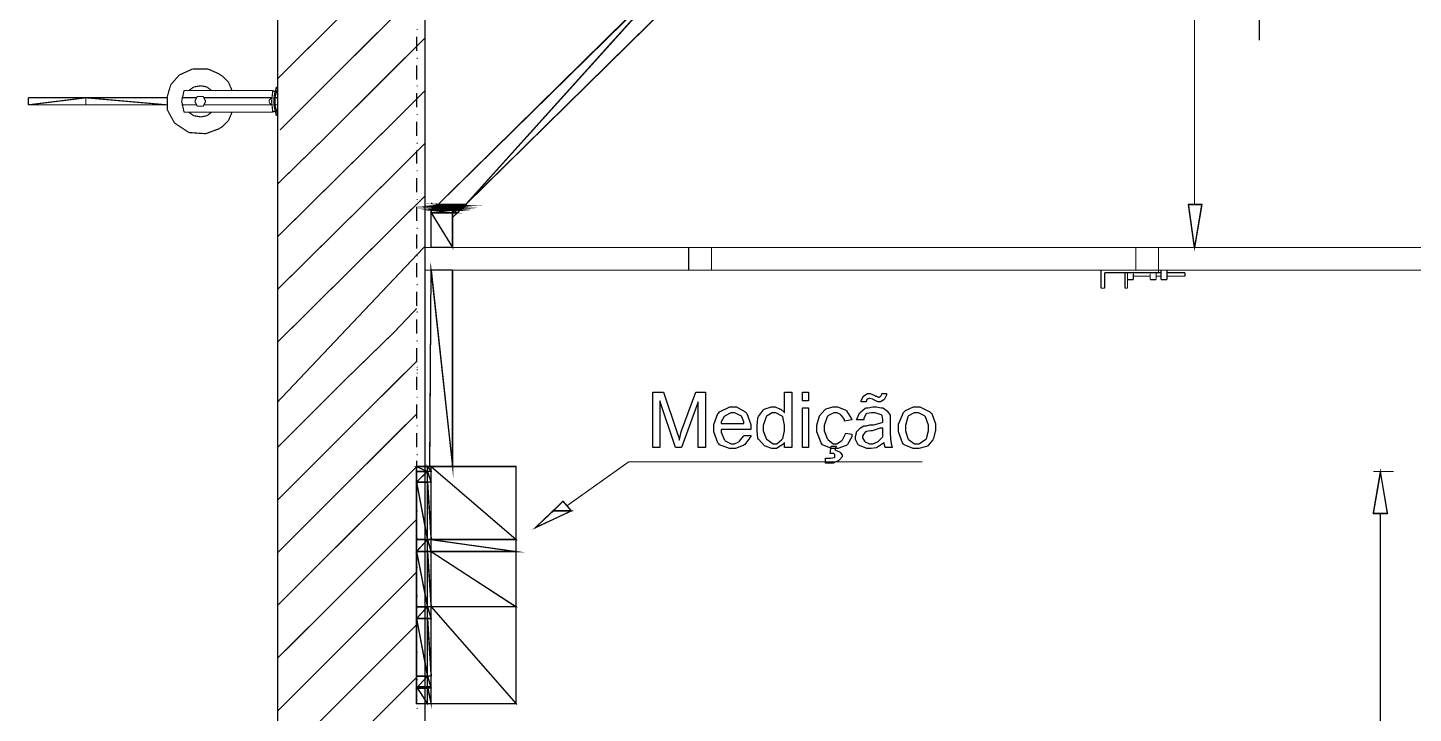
# Model space of a CAD drawing. Extents: x 0 to 210, y 0 to 297.
# Drawn here: x 44.05 to 93.07, y 175.19 to 199.45 of the extents above; entities that cross this region are included whole.
import ezdxf

# ---------------------------------------------------------------- set-up
doc = ezdxf.new("R2010")
doc.units = 0
doc.header["$MEASUREMENT"] = 0
for name, color, linetype in [('C00-00-00-BLACK', 7, 'Continuous'), ('C00-00-FF', 5, 'Continuous'), ('C00-7E-FF', 150, 'Continuous'), ('C93-95-97', 253, 'Continuous'), ('CC6-C8-CA', 254, 'Continuous'), ('CDB-DB-DB', 254, 'Continuous'), ('CFF-7E-00', 30, 'Continuous')]:
    doc.layers.add(name, color=color, linetype=linetype)

msp = doc.modelspace()

# ---------------------------------------------------------------- linework, layer by layer
at = {"layer": 'C00-00-00-BLACK', "const_width": 0.0423}
for points in [[(58.1021, 158.866), (58.1021, 207.486)], [(52.8877, 153.694), (52.8877, 207.275)], [(52.8877, 197.652), (57.8058, 202.525)], [(67.7732, 202.271), (58.528, 193.16)], [(68.1122, 201.636), (59.0793, 192.735)], [(52.9717, 195.829), (57.8058, 200.66)], [(57.8058, 199.39), (57.8485, 199.39)], [(57.8058, 198.625), (57.8058, 199.136)], [(57.8058, 198.797), (58.1021, 199.093)], [(54.8375, 195.829), (57.8058, 198.797)], [(57.8058, 198.372), (57.8485, 198.372)], [(57.8058, 197.609), (57.8058, 198.118)], [(49.4083, 197.779), (49.112, 197.44)], [(49.8768, 197.991), (49.4083, 197.779)], [(50.4264, 197.991), (49.8768, 197.991)], [(50.8081, 197.822), (50.4264, 197.991)], [(50.9351, 197.736), (50.8081, 197.822)], [(51.1485, 197.525), (50.9351, 197.736)], [(49.0693, 197.313), (48.985, 197.017)], [(49.112, 197.44), (49.0693, 197.313)], [(49.5776, 197.229), (49.4937, 196.847)], [(52.7184, 197.229), (49.5776, 197.229)], [(49.9195, 197.356), (49.7498, 197.229)], [(50.1731, 197.397), (49.9195, 197.356)], [(50.3851, 197.356), (50.1731, 197.397)], [(50.5534, 197.229), (50.3851, 197.356)], [(51.277, 197.229), (51.1485, 197.525)], [(52.7184, 197.229), (52.6754, 196.847)], [(52.7184, 197.229), (52.8024, 197.186)], [(52.8451, 197.356), (52.7611, 197.017)], [(52.8877, 197.313), (52.8024, 197.017)], [(52.8451, 197.356), (52.8877, 197.313)], [(57.8058, 197.397), (57.8485, 197.397)], [(57.8058, 196.933), (58.1021, 197.229)], [(57.8058, 196.635), (57.8058, 197.144)], [(46.101, 196.974), (44.0669, 196.721)], [(46.101, 196.974), (44.0669, 196.721)], [(44.0669, 196.721), (44.0669, 196.974)], [(44.0669, 196.974), (46.101, 196.974)], [(44.0669, 196.721), (46.101, 196.721)], [(48.985, 196.721), (46.101, 196.974)], [(46.101, 196.974), (48.985, 196.974)], [(48.985, 196.721), (46.101, 196.974)], [(46.101, 196.974), (46.101, 196.721)], [(46.101, 196.721), (46.101, 196.974)], [(46.101, 196.721), (48.985, 196.721)], [(48.985, 197.017), (48.985, 196.678)], [(48.985, 196.974), (48.985, 196.721)], [(48.985, 196.678), (48.985, 196.548)], [(50.0034, 196.974), (49.4937, 196.974)], [(49.4937, 196.847), (49.5776, 196.464)], [(50.0034, 196.721), (49.4937, 196.721)], [(50.0034, 196.933), (49.9607, 196.847)], [(49.9607, 196.847), (50.0034, 196.763)], [(50.0461, 197.017), (50.0034, 196.933)], [(50.0034, 196.763), (50.0461, 196.678)], [(50.1731, 197.017), (50.0461, 197.017)], [(50.0461, 196.678), (50.1731, 196.678)], [(50.2571, 197.017), (50.1731, 197.017)], [(50.1731, 196.678), (50.2571, 196.678)], [(50.2998, 196.933), (50.2571, 197.017)], [(50.2571, 196.678), (50.2998, 196.763)], [(52.6754, 196.974), (50.2998, 196.974)], [(50.3424, 196.847), (50.2998, 196.933)], [(50.2998, 196.763), (50.3424, 196.847)], [(52.6754, 196.721), (50.2998, 196.721)], [(52.6754, 196.974), (52.5914, 196.89)], [(52.5914, 196.89), (52.5914, 196.804)], [(52.5914, 196.804), (52.6754, 196.721)], [(52.6754, 196.974), (52.7184, 196.974)], [(52.6754, 196.847), (52.7184, 196.464)], [(52.7611, 197.017), (52.7611, 196.678)], [(52.7611, 196.678), (52.8451, 196.337)], [(52.8024, 197.017), (52.8024, 196.678)], [(52.8024, 196.974), (52.8451, 196.974)], [(52.8024, 196.721), (52.8451, 196.721)], [(52.8024, 196.678), (52.8877, 196.379)], [(52.8877, 196.974), (52.8451, 196.974)], [(52.8451, 196.721), (52.8877, 196.721)], [(52.8877, 196.933), (52.8877, 196.974)], [(52.8877, 196.933), (52.8877, 196.763)], [(52.8877, 196.721), (52.8877, 196.763)], [(56.7034, 195.829), (57.8058, 196.933)], [(48.985, 196.548), (49.2386, 196.082)], [(49.2386, 196.082), (49.7498, 195.743)], [(52.7184, 196.464), (49.5776, 196.464)], [(49.7498, 196.464), (49.9195, 196.337)], [(49.9195, 196.337), (50.1731, 196.295)], [(50.1731, 196.295), (50.3851, 196.337)], [(50.3851, 196.337), (50.5534, 196.464)], [(50.9351, 195.956), (51.1485, 196.168)], [(51.1485, 196.168), (51.277, 196.464)], [(52.7184, 196.464), (52.8024, 196.505)], [(52.8877, 196.379), (52.8451, 196.337)], [(57.8058, 196.379), (57.8485, 196.379)], [(57.8058, 195.617), (57.8058, 196.125)], [(49.7498, 195.743), (50.3424, 195.702)], [(50.3424, 195.702), (50.8081, 195.872)], [(50.8081, 195.872), (50.9351, 195.956)], [(52.8877, 193.922), (54.8375, 195.829)], [(52.8877, 192.056), (56.7034, 195.829)], [(57.8058, 195.067), (58.1021, 195.363)], [(57.8058, 195.363), (57.8485, 195.363)], [(57.8058, 194.644), (57.8058, 195.109)], [(57.0011, 194.259), (57.8058, 195.067)], [(52.8877, 190.19), (57.0011, 194.259)], [(57.8058, 194.386), (57.8485, 194.386)], [(57.8058, 193.625), (57.8058, 194.133)], [(52.8877, 188.325), (58.1021, 193.497)], [(57.8058, 193.371), (57.8485, 193.371)], [(58.3173, 193.244), (58.3586, 193.244)], [(59.1206, 192.905), (59.0984, 192.948), (58.7968, 193.201), (58.6976, 193.201), (58.637, 193.201), (58.4592, 193.117), (58.3269, 192.948), (58.3173, 192.905)], [(57.8058, 192.609), (57.8058, 193.117)], [(58.3173, 191.674), (58.3173, 192.905)], [(59.0793, 191.674), (59.0793, 192.905)], [(57.8058, 192.352), (57.8485, 192.352)], [(52.8877, 186.206), (58.1021, 191.717)], [(57.8058, 191.633), (57.8058, 192.14)], [(58.1021, 191.674), (93.3898, 191.674)], [(67.4342, 191.674), (67.4342, 190.871)], [(68.2392, 191.674), (68.2392, 190.871)], [(83.2541, 191.674), (83.2541, 190.871)], [(84.0574, 191.674), (84.0574, 190.871)], [(57.8058, 191.378), (57.8485, 191.378)], [(57.8058, 190.616), (57.8058, 191.124)], [(58.1021, 190.871), (93.3898, 190.871)], [(58.2718, 183.917), (58.3173, 190.871)], [(59.0793, 183.917), (59.0793, 190.871)], [(82.0237, 190.233), (82.0237, 190.871)], [(82.1503, 190.233), (82.1503, 190.785)], [(82.1503, 190.785), (84.1431, 190.785)], [(82.8724, 190.785), (82.8724, 190.233)], [(82.9578, 190.233), (82.9578, 190.785)], [(83.1688, 190.532), (83.1688, 190.744)], [(83.7614, 190.532), (83.7614, 190.744)], [(83.9735, 190.532), (83.9735, 190.785)], [(84.0574, 190.871), (84.0574, 190.785)], [(84.1431, 190.532), (84.1431, 190.871)], [(84.3566, 190.532), (84.3566, 190.871)], [(84.9919, 190.785), (84.3566, 190.785)], [(84.9919, 190.658), (84.9919, 190.785)], [(57.8058, 190.36), (57.8485, 190.36)], [(82.0237, 190.233), (82.1503, 190.233)], [(82.8724, 190.233), (82.9578, 190.233)], [(82.9578, 190.532), (83.1688, 190.532)], [(83.1688, 190.658), (83.7614, 190.658)], [(83.7614, 190.532), (83.9735, 190.532)], [(83.9735, 190.658), (84.1431, 190.658)], [(84.1431, 190.532), (84.3566, 190.532)], [(84.3566, 190.658), (84.9919, 190.658)], [(57.8058, 189.597), (57.8058, 190.106)], [(57.0011, 188.666), (57.8058, 189.513)], [(57.8058, 189.387), (57.8485, 189.387)], [(57.8058, 188.625), (57.8058, 189.132)], [(55.433, 187.14), (57.0011, 188.666)], [(57.8058, 188.367), (57.8485, 188.367)], [(57.8058, 187.606), (57.8058, 188.113)], [(52.8877, 182.732), (57.8058, 187.647)], [(57.8058, 187.351), (57.8485, 187.351)], [(52.8877, 184.597), (55.433, 187.14)], [(57.8058, 186.632), (57.8058, 187.097)], [(57.8058, 186.376), (57.8485, 186.376)], [(57.8058, 185.613), (57.8058, 186.121)], [(52.8877, 180.866), (57.8058, 185.783)], [(57.8058, 185.359), (57.8485, 185.359)], [(57.8058, 184.597), (57.8058, 185.105)], [(57.8058, 184.34), (57.8485, 184.34)], [(52.8877, 179.002), (57.8058, 183.917)], [(57.8058, 183.621), (57.8058, 184.129)], [(57.8058, 183.367), (57.8485, 183.367)], [(91.652, 183.747), (92.3713, 183.747)], [(57.8058, 182.605), (57.8058, 183.112)], [(52.8877, 177.136), (57.8058, 182.051)], [(57.8058, 182.348), (57.8485, 182.348)], [(57.8058, 181.628), (57.8058, 182.094)], [(91.9057, 182.263), (91.9057, 174.593)], [(57.8058, 181.375), (57.8485, 181.375)], [(57.8058, 180.613), (57.8058, 181.121)], [(52.8877, 175.27), (57.8058, 180.187)], [(57.8058, 180.356), (57.8485, 180.356)], [(57.8058, 179.594), (57.8058, 180.101)], [(57.8058, 179.339), (57.8485, 179.339)], [(57.8058, 178.62), (57.8058, 179.086)], [(52.8877, 173.405), (57.8058, 178.321)], [(57.8058, 178.366), (57.8485, 178.366)], [(57.8058, 177.602), (57.8058, 178.11)], [(57.8058, 177.348), (57.8485, 177.348)], [(57.8058, 176.586), (57.8058, 177.093)], [(52.8877, 171.54), (57.8058, 176.459)], [(57.8058, 176.374), (57.8485, 176.374)], [(57.8058, 175.609), (57.8058, 176.117)], [(57.8058, 175.355), (57.8485, 175.355)]]:
    msp.add_lwpolyline(points, dxfattribs=at)
for points in [[(61.3283, 183.917), (61.3283, 175.525), (57.8058, 175.525), (57.8058, 183.917), (61.3283, 183.917)], [(91.652, 182.263), (92.159, 182.263), (91.9057, 183.747), (91.652, 182.263)]]:
    msp.add_lwpolyline(points, close=True, dxfattribs=at)
at = {"layer": 'C00-00-00-BLACK'}
msp.add_lwpolyline([(91.652, 182.263), (92.159, 182.263), (91.9057, 183.747), (91.652, 182.263)], close=True, dxfattribs=at)
at = {"layer": 'C00-00-FF', "const_width": 0.0423}
for points in [[(57.8058, 188.029), (57.8058, 187.647)], [(57.8058, 187.436), (57.8485, 187.436)], [(57.8058, 187.224), (57.8485, 187.224)]]:
    msp.add_lwpolyline(points, dxfattribs=at)
at = {"layer": 'C00-7E-FF', "const_width": 0.0423}
for points in [[(85.3309, 193.201), (85.3309, 220.329)], [(87.6226, 200.533), (87.6226, 199.009)], [(84.569, 191.674), (85.8407, 191.674)], [(63.1088, 182.52), (65.3122, 184.087)], [(65.3122, 184.087), (75.7054, 184.087)], [(62.0049, 181.755), (62.9818, 182.689)], [(62.9818, 182.689), (63.2781, 182.348)], [(63.2781, 182.348), (62.0049, 181.755)]]:
    msp.add_lwpolyline(points, dxfattribs=at)
for points in [[(85.1186, 193.201), (85.5846, 193.201), (85.3309, 191.674), (85.1186, 193.201)], [(62.9818, 182.689), (63.2781, 182.348), (62.6428, 182.348), (62.9818, 182.689)], [(63.2781, 182.348), (62.6428, 182.348), (62.0049, 181.755), (63.2781, 182.348)]]:
    msp.add_lwpolyline(points, close=True, dxfattribs=at)
at = {"layer": 'C00-7E-FF'}
for points in [[(85.1186, 193.201), (85.5846, 193.201), (85.3309, 191.674), (85.1186, 193.201)], [(62.9818, 182.689), (63.2781, 182.348), (62.6428, 182.348), (62.9818, 182.689)], [(63.2781, 182.348), (62.6428, 182.348), (62.0049, 181.755), (63.2781, 182.348)]]:
    msp.add_lwpolyline(points, close=True, dxfattribs=at)
at = {"layer": 'C93-95-97', "const_width": 0.0423}
for points in [[(58.1875, 183.917), (57.8058, 183.917), (58.1875, 183.747), (58.1875, 183.917)], [(57.8058, 183.917), (58.1875, 183.747), (57.8058, 183.747), (57.8058, 183.917)], [(58.3173, 183.917), (58.1875, 183.917), (58.3173, 183.747), (58.3173, 183.917)], [(58.1875, 183.367), (58.3173, 181.332), (58.1875, 181.332), (58.1875, 183.367)], [(58.1875, 183.917), (58.3173, 183.747), (58.1875, 183.747), (58.1875, 183.917)], [(58.1875, 183.747), (58.3173, 183.367), (58.1875, 183.367), (58.1875, 183.747)], [(61.3283, 183.917), (58.3173, 183.917), (61.3283, 181.332), (61.3283, 183.917)], [(58.3173, 183.917), (61.3283, 181.332), (58.3173, 181.332), (58.3173, 183.917)], [(58.1875, 183.747), (57.8058, 183.367), (58.1875, 183.367), (58.1875, 183.747)], [(58.1875, 183.367), (57.8058, 183.367), (58.1875, 181.332), (58.1875, 183.367)], [(57.8058, 183.747), (58.1875, 183.747), (57.8058, 183.367), (57.8058, 183.747)], [(57.8058, 183.367), (58.1875, 181.332), (57.8058, 181.332), (57.8058, 183.367)], [(58.3173, 183.747), (58.1875, 183.747), (58.3173, 183.367), (58.3173, 183.747)], [(58.3173, 183.367), (58.1875, 183.367), (58.3173, 181.332), (58.3173, 183.367)], [(58.1875, 180.909), (58.3173, 178.959), (58.1875, 178.959), (58.1875, 180.909)], [(58.1875, 181.332), (58.3173, 180.909), (58.1875, 180.909), (58.1875, 181.332)], [(58.1875, 181.332), (57.8058, 180.909), (58.1875, 180.909), (58.1875, 181.332)], [(58.1875, 180.909), (57.8058, 180.909), (58.1875, 178.959), (58.1875, 180.909)], [(57.8058, 181.332), (58.1875, 181.332), (57.8058, 180.909), (57.8058, 181.332)], [(57.8058, 180.909), (58.1875, 178.959), (57.8058, 178.959), (57.8058, 180.909)], [(61.3283, 181.332), (58.3173, 181.332), (61.3283, 180.909), (61.3283, 181.332)], [(58.3173, 181.332), (58.1875, 181.332), (58.3173, 180.909), (58.3173, 181.332)], [(58.3173, 180.909), (58.1875, 180.909), (58.3173, 178.959), (58.3173, 180.909)], [(61.3283, 180.909), (58.3173, 180.909), (61.3283, 178.959), (61.3283, 180.909)], [(58.3173, 181.332), (61.3283, 180.909), (58.3173, 180.909), (58.3173, 181.332)], [(58.3173, 180.909), (61.3283, 178.959), (58.3173, 178.959), (58.3173, 180.909)], [(58.1875, 178.959), (57.8058, 178.536), (58.1875, 178.536), (58.1875, 178.959)], [(57.8058, 178.959), (58.1875, 178.959), (57.8058, 178.536), (57.8058, 178.959)], [(58.3173, 178.959), (58.1875, 178.959), (58.3173, 178.536), (58.3173, 178.959)], [(58.1875, 178.536), (58.3173, 176.5), (58.1875, 176.5), (58.1875, 178.536)], [(58.1875, 178.959), (58.3173, 178.536), (58.1875, 178.536), (58.1875, 178.959)], [(61.3283, 178.959), (58.3173, 178.959), (61.3283, 175.525), (61.3283, 178.959)], [(58.3173, 178.959), (61.3283, 175.525), (58.3173, 175.525), (58.3173, 178.959)], [(58.1875, 178.536), (57.8058, 178.536), (58.1875, 176.5), (58.1875, 178.536)], [(57.8058, 178.536), (58.1875, 176.5), (57.8058, 176.5), (57.8058, 178.536)], [(58.3173, 178.536), (58.1875, 178.536), (58.3173, 176.5), (58.3173, 178.536)], [(58.1875, 176.5), (57.8058, 176.077), (58.1875, 176.077), (58.1875, 176.5)], [(57.8058, 176.5), (58.1875, 176.5), (57.8058, 176.077), (57.8058, 176.5)], [(58.3173, 176.5), (58.1875, 176.5), (58.3173, 176.077), (58.3173, 176.5)], [(58.1875, 176.5), (58.3173, 176.077), (58.1875, 176.077), (58.1875, 176.5)], [(58.1875, 176.117), (57.8058, 176.117), (58.1875, 175.525), (58.1875, 176.117)], [(57.8058, 176.117), (58.1875, 175.525), (57.8058, 175.525), (57.8058, 176.117)], [(58.3173, 176.117), (58.1875, 176.117), (58.3173, 175.525), (58.3173, 176.117)], [(58.1875, 176.117), (58.3173, 175.525), (58.1875, 175.525), (58.1875, 176.117)]]:
    msp.add_lwpolyline(points, close=True, dxfattribs=at)
at = {"layer": 'C93-95-97'}
for points in [[(58.1875, 183.917), (57.8058, 183.917), (58.1875, 183.747), (58.1875, 183.917)], [(57.8058, 183.917), (58.1875, 183.747), (57.8058, 183.747), (57.8058, 183.917)], [(58.3173, 183.917), (58.1875, 183.917), (58.3173, 183.747), (58.3173, 183.917)], [(58.1875, 183.917), (58.3173, 183.747), (58.1875, 183.747), (58.1875, 183.917)], [(61.3283, 183.917), (58.3173, 183.917), (61.3283, 181.332), (61.3283, 183.917)], [(58.3173, 183.917), (61.3283, 181.332), (58.3173, 181.332), (58.3173, 183.917)], [(57.8058, 183.747), (58.1875, 183.747), (57.8058, 183.367), (57.8058, 183.747)], [(58.1875, 183.747), (57.8058, 183.367), (58.1875, 183.367), (58.1875, 183.747)], [(58.1875, 183.367), (57.8058, 183.367), (58.1875, 181.332), (58.1875, 183.367)], [(57.8058, 183.367), (58.1875, 181.332), (57.8058, 181.332), (57.8058, 183.367)], [(58.3173, 183.747), (58.1875, 183.747), (58.3173, 183.367), (58.3173, 183.747)], [(58.1875, 183.747), (58.3173, 183.367), (58.1875, 183.367), (58.1875, 183.747)], [(58.3173, 183.367), (58.1875, 183.367), (58.3173, 181.332), (58.3173, 183.367)], [(58.1875, 183.367), (58.3173, 181.332), (58.1875, 181.332), (58.1875, 183.367)], [(57.8058, 181.332), (58.1875, 181.332), (57.8058, 180.909), (57.8058, 181.332)], [(58.1875, 181.332), (57.8058, 180.909), (58.1875, 180.909), (58.1875, 181.332)], [(58.1875, 180.909), (57.8058, 180.909), (58.1875, 178.959), (58.1875, 180.909)], [(57.8058, 180.909), (58.1875, 178.959), (57.8058, 178.959), (57.8058, 180.909)], [(58.3173, 181.332), (58.1875, 181.332), (58.3173, 180.909), (58.3173, 181.332)], [(58.1875, 181.332), (58.3173, 180.909), (58.1875, 180.909), (58.1875, 181.332)], [(58.3173, 180.909), (58.1875, 180.909), (58.3173, 178.959), (58.3173, 180.909)], [(58.1875, 180.909), (58.3173, 178.959), (58.1875, 178.959), (58.1875, 180.909)], [(61.3283, 181.332), (58.3173, 181.332), (61.3283, 180.909), (61.3283, 181.332)], [(58.3173, 181.332), (61.3283, 180.909), (58.3173, 180.909), (58.3173, 181.332)], [(61.3283, 180.909), (58.3173, 180.909), (61.3283, 178.959), (61.3283, 180.909)], [(58.3173, 180.909), (61.3283, 178.959), (58.3173, 178.959), (58.3173, 180.909)], [(57.8058, 178.959), (58.1875, 178.959), (57.8058, 178.536), (57.8058, 178.959)], [(58.1875, 178.959), (57.8058, 178.536), (58.1875, 178.536), (58.1875, 178.959)], [(58.3173, 178.959), (58.1875, 178.959), (58.3173, 178.536), (58.3173, 178.959)], [(58.1875, 178.959), (58.3173, 178.536), (58.1875, 178.536), (58.1875, 178.959)], [(61.3283, 178.959), (58.3173, 178.959), (61.3283, 175.525), (61.3283, 178.959)], [(58.3173, 178.959), (61.3283, 175.525), (58.3173, 175.525), (58.3173, 178.959)], [(58.1875, 178.536), (57.8058, 178.536), (58.1875, 176.5), (58.1875, 178.536)], [(57.8058, 178.536), (58.1875, 176.5), (57.8058, 176.5), (57.8058, 178.536)], [(58.3173, 178.536), (58.1875, 178.536), (58.3173, 176.5), (58.3173, 178.536)], [(58.1875, 178.536), (58.3173, 176.5), (58.1875, 176.5), (58.1875, 178.536)], [(57.8058, 176.5), (58.1875, 176.5), (57.8058, 176.077), (57.8058, 176.5)], [(58.1875, 176.5), (57.8058, 176.077), (58.1875, 176.077), (58.1875, 176.5)], [(58.3173, 176.5), (58.1875, 176.5), (58.3173, 176.077), (58.3173, 176.5)], [(58.1875, 176.5), (58.3173, 176.077), (58.1875, 176.077), (58.1875, 176.5)], [(58.1875, 176.117), (57.8058, 176.117), (58.1875, 175.525), (58.1875, 176.117)], [(57.8058, 176.117), (58.1875, 175.525), (57.8058, 175.525), (57.8058, 176.117)], [(58.3173, 176.117), (58.1875, 176.117), (58.3173, 175.525), (58.3173, 176.117)], [(58.1875, 176.117), (58.3173, 175.525), (58.1875, 175.525), (58.1875, 176.117)]]:
    msp.add_lwpolyline(points, close=True, dxfattribs=at)
at = {"layer": 'CC6-C8-CA', "const_width": 0.0423}
for points in [[(67.1382, 201.636), (59.545, 193.201), (58.5706, 193.201), (67.1382, 201.636)], [(68.1122, 201.636), (67.1382, 201.636), (59.545, 193.201), (68.1122, 201.636)], [(58.9097, 193.16), (58.4867, 193.16), (58.9523, 193.117), (58.9097, 193.16)], [(59.545, 193.201), (58.8243, 193.201), (59.545, 193.16), (59.545, 193.201)], [(58.8243, 193.201), (58.5706, 193.201), (58.8243, 193.16), (58.8243, 193.201)], [(59.5023, 193.16), (58.9097, 193.16), (59.4596, 193.117), (59.5023, 193.16)], [(58.4867, 193.16), (58.9523, 193.117), (58.444, 193.117), (58.4867, 193.16)], [(58.528, 193.16), (58.9097, 193.16), (58.4867, 193.16), (58.528, 193.16)], [(58.4867, 193.16), (58.9097, 193.16), (58.9523, 193.16), (58.4867, 193.16)], [(58.9097, 193.16), (58.9523, 193.16), (58.4867, 193.16), (58.9097, 193.16)], [(58.9097, 193.16), (58.4867, 193.16), (58.9097, 193.16)], [(58.4867, 193.16), (58.9097, 193.16), (58.9523, 193.16), (58.4867, 193.16)], [(58.5706, 193.201), (58.8243, 193.16), (58.528, 193.16), (58.5706, 193.201)], [(58.528, 193.16), (58.5706, 193.16), (58.528, 193.201), (58.528, 193.16)], [(58.5706, 193.201), (58.528, 193.201), (58.5706, 193.201), (58.5706, 193.201)], [(58.528, 193.201), (58.5706, 193.201), (58.6133, 193.201), (58.528, 193.201)], [(58.5706, 193.201), (58.6133, 193.201), (58.528, 193.201), (58.5706, 193.201)], [(58.528, 193.16), (58.528, 193.201), (58.5706, 193.201), (58.528, 193.16)], [(58.528, 193.16), (58.5706, 193.16), (58.5706, 193.16), (58.528, 193.16)], [(58.528, 193.16), (58.5706, 193.16), (58.5706, 193.16), (58.528, 193.16)], [(58.528, 193.16), (58.5706, 193.16), (58.5706, 193.16), (58.528, 193.16)], [(58.867, 193.16), (58.9097, 193.16), (58.528, 193.16), (58.867, 193.16)], [(58.867, 193.16), (58.528, 193.16), (58.8243, 193.16), (58.867, 193.16)], [(58.528, 193.16), (58.5706, 193.16), (58.5706, 193.16), (58.528, 193.16)], [(58.528, 193.16), (58.5706, 193.16), (58.5706, 193.16), (58.528, 193.16)], [(58.528, 193.16), (58.867, 193.16), (58.9097, 193.16), (58.528, 193.16)], [(58.867, 193.16), (58.9097, 193.16), (58.528, 193.16), (58.867, 193.16)], [(58.867, 193.16), (58.528, 193.16), (58.9097, 193.16), (58.867, 193.16)], [(58.6976, 193.201), (58.7403, 193.201), (58.5706, 193.201), (58.6976, 193.201)], [(58.6976, 193.201), (58.5706, 193.201), (58.6976, 193.201)], [(58.5706, 193.201), (58.655, 193.201), (58.6976, 193.201), (58.5706, 193.201)], [(58.655, 193.201), (58.6976, 193.201), (58.5706, 193.201), (58.655, 193.201)], [(58.5706, 193.201), (58.655, 193.201), (58.6976, 193.201), (58.5706, 193.201)], [(58.655, 193.201), (58.6976, 193.201), (58.5706, 193.201), (58.655, 193.201)], [(58.6133, 193.201), (58.655, 193.201), (58.5706, 193.201), (58.6133, 193.201)], [(58.6133, 193.201), (58.5706, 193.201), (58.655, 193.201), (58.6133, 193.201)], [(58.5706, 193.201), (58.6133, 193.201), (58.655, 193.201), (58.5706, 193.201)], [(58.6133, 193.201), (58.655, 193.201), (58.5706, 193.201), (58.6133, 193.201)], [(58.5706, 193.201), (58.6133, 193.201), (58.655, 193.201), (58.5706, 193.201)], [(58.6133, 193.201), (58.655, 193.201), (58.5706, 193.201), (58.6133, 193.201)], [(58.6133, 193.201), (58.5706, 193.201), (58.6133, 193.201)], [(58.5706, 193.201), (58.6133, 193.201), (58.655, 193.201), (58.5706, 193.201)], [(58.6133, 193.201), (58.783, 193.201), (58.5706, 193.201), (58.6133, 193.201)], [(58.8243, 193.201), (58.867, 193.201), (58.5706, 193.201), (58.8243, 193.201)], [(58.8243, 193.201), (58.5706, 193.201), (58.783, 193.201), (58.8243, 193.201)], [(58.5706, 193.201), (58.6133, 193.201), (58.655, 193.201), (58.5706, 193.201)], [(58.5706, 193.201), (58.8243, 193.201), (58.867, 193.201), (58.5706, 193.201)], [(58.8243, 193.201), (58.867, 193.201), (58.5706, 193.201), (58.8243, 193.201)], [(58.5706, 193.201), (58.8243, 193.201), (58.867, 193.201), (58.5706, 193.201)], [(58.8243, 193.201), (58.867, 193.201), (58.5706, 193.201), (58.8243, 193.201)], [(58.655, 193.201), (58.783, 193.201), (58.6133, 193.201), (58.655, 193.201)], [(58.6133, 193.201), (58.783, 193.201), (58.8243, 193.201), (58.6133, 193.201)], [(58.783, 193.201), (58.8243, 193.201), (58.6133, 193.201), (58.783, 193.201)], [(58.6133, 193.201), (58.783, 193.201), (58.8243, 193.201), (58.6133, 193.201)], [(58.783, 193.201), (58.8243, 193.201), (58.6133, 193.201), (58.783, 193.201)], [(58.783, 193.201), (58.6133, 193.201), (58.783, 193.201)], [(58.7403, 193.201), (58.655, 193.201), (58.6976, 193.201), (58.7403, 193.201)], [(58.655, 193.201), (58.6976, 193.201), (58.7403, 193.201), (58.655, 193.201)], [(58.655, 193.201), (58.7403, 193.201), (58.783, 193.201), (58.655, 193.201)], [(58.7403, 193.201), (58.783, 193.201), (58.655, 193.201), (58.7403, 193.201)], [(58.655, 193.201), (58.7403, 193.201), (58.783, 193.201), (58.655, 193.201)], [(58.7403, 193.201), (58.783, 193.201), (58.655, 193.201), (58.7403, 193.201)], [(58.7403, 193.201), (58.655, 193.201), (58.783, 193.201), (58.7403, 193.201)], [(59.545, 193.201), (58.6976, 193.201), (59.545, 193.201)], [(58.6976, 193.201), (59.545, 193.201), (59.5863, 193.201), (58.6976, 193.201)], [(59.545, 193.201), (59.5863, 193.201), (58.6976, 193.201), (59.545, 193.201)], [(59.545, 193.201), (58.6976, 193.201), (58.7403, 193.201), (59.545, 193.201)], [(58.7403, 193.201), (59.545, 193.201), (59.5863, 193.201), (58.7403, 193.201)], [(59.545, 193.201), (59.5863, 193.201), (58.7403, 193.201), (59.545, 193.201)], [(59.545, 193.201), (58.7403, 193.201), (59.545, 193.201)], [(58.7403, 193.201), (59.545, 193.201), (58.783, 193.201), (58.7403, 193.201)], [(58.783, 193.201), (59.545, 193.201), (59.5863, 193.201), (58.783, 193.201)], [(59.545, 193.201), (59.5863, 193.201), (58.783, 193.201), (59.545, 193.201)], [(58.783, 193.201), (59.545, 193.201), (59.5863, 193.201), (58.783, 193.201)], [(59.545, 193.201), (59.5863, 193.201), (58.783, 193.201), (59.545, 193.201)], [(59.545, 193.201), (58.783, 193.201), (59.545, 193.201)], [(58.783, 193.201), (59.545, 193.201), (58.8243, 193.201), (58.783, 193.201)], [(58.8243, 193.201), (59.545, 193.16), (58.8243, 193.16), (58.8243, 193.201)], [(58.8243, 193.201), (59.545, 193.201), (59.5863, 193.201), (58.8243, 193.201)], [(59.545, 193.201), (59.5863, 193.201), (58.8243, 193.201), (59.545, 193.201)], [(58.8243, 193.201), (59.545, 193.201), (59.5863, 193.201), (58.8243, 193.201)], [(59.545, 193.201), (59.5863, 193.201), (58.8243, 193.201), (59.545, 193.201)], [(59.545, 193.16), (58.8243, 193.16), (59.5023, 193.16), (59.545, 193.16)], [(58.8243, 193.16), (59.5023, 193.16), (58.867, 193.16), (58.8243, 193.16)], [(59.5023, 193.16), (58.867, 193.16), (59.5023, 193.16)], [(58.867, 193.16), (59.5023, 193.16), (58.9097, 193.16), (58.867, 193.16)], [(58.9097, 193.16), (59.4596, 193.117), (58.9523, 193.117), (58.9097, 193.16)], [(58.9097, 193.16), (59.5023, 193.16), (59.545, 193.16), (58.9097, 193.16)], [(59.5023, 193.16), (59.545, 193.16), (58.9097, 193.16), (59.5023, 193.16)], [(58.9097, 193.16), (59.5023, 193.16), (59.545, 193.16), (58.9097, 193.16)], [(59.5023, 193.16), (59.545, 193.16), (58.9097, 193.16), (59.5023, 193.16)], [(59.0367, 193.032), (58.3586, 193.032), (59.0367, 192.99), (59.0367, 193.032)], [(58.994, 193.074), (58.4013, 193.074), (59.0367, 193.032), (58.994, 193.074)], [(58.9523, 193.117), (58.4013, 193.117), (58.994, 193.074), (58.9523, 193.117)], [(59.0793, 192.99), (58.3173, 192.99), (59.0793, 192.905), (59.0793, 192.99)], [(59.0793, 192.905), (58.3173, 192.905), (59.0793, 191.674), (59.0793, 192.905)], [(58.3173, 192.99), (59.0793, 192.905), (58.3173, 192.905), (58.3173, 192.99)], [(58.3586, 192.99), (59.0793, 192.99), (58.3173, 192.99), (58.3586, 192.99)], [(58.3173, 192.99), (59.0793, 192.99), (59.1206, 192.99), (58.3173, 192.99)], [(59.0793, 192.99), (59.1206, 192.99), (58.3173, 192.99), (59.0793, 192.99)], [(59.0793, 192.99), (58.3173, 192.99), (59.0793, 192.99)], [(58.3173, 192.99), (59.0793, 192.99), (59.1206, 192.99), (58.3173, 192.99)], [(58.3173, 192.905), (59.0793, 191.674), (58.3173, 191.674), (58.3173, 192.905)], [(58.3173, 192.905), (59.0793, 192.905), (59.1206, 192.905), (58.3173, 192.905)], [(59.0793, 192.905), (59.1206, 192.905), (58.3173, 192.905), (59.0793, 192.905)], [(58.4013, 193.074), (59.0367, 193.032), (58.3586, 193.032), (58.4013, 193.074)], [(58.3586, 193.032), (59.0367, 192.99), (58.3586, 192.99), (58.3586, 193.032)], [(58.3586, 193.032), (59.0367, 193.032), (59.0822, 193.032), (58.3586, 193.032)], [(59.0367, 193.032), (59.0822, 193.032), (58.3586, 193.032), (59.0367, 193.032)], [(58.3586, 193.032), (59.0367, 193.032), (59.0822, 193.032), (58.3586, 193.032)], [(59.0367, 193.032), (59.0822, 193.032), (58.3586, 193.032), (59.0367, 193.032)], [(58.3586, 193.032), (59.0367, 193.032), (59.0822, 193.032), (58.3586, 193.032)], [(59.0367, 193.032), (59.0822, 193.032), (58.3586, 193.032), (59.0367, 193.032)], [(59.0367, 192.99), (58.3586, 192.99), (59.0793, 192.99), (59.0367, 192.99)], [(58.4013, 193.117), (58.994, 193.074), (58.4013, 193.074), (58.4013, 193.117)], [(58.444, 193.117), (58.9523, 193.117), (58.4013, 193.117), (58.444, 193.117)], [(58.4013, 193.117), (58.9523, 193.117), (58.994, 193.117), (58.4013, 193.117)], [(58.9523, 193.117), (58.994, 193.117), (58.4013, 193.117), (58.9523, 193.117)], [(58.9523, 193.117), (58.4013, 193.117), (58.9523, 193.117)], [(58.4013, 193.117), (58.9523, 193.117), (58.994, 193.117), (58.4013, 193.117)], [(58.9523, 193.117), (58.444, 193.117), (58.9523, 193.117)], [(59.4596, 193.117), (58.9523, 193.117), (59.4169, 193.074), (59.4596, 193.117)], [(59.4169, 193.074), (58.994, 193.074), (59.3757, 193.032), (59.4169, 193.074)], [(59.3757, 193.032), (59.0367, 193.032), (59.333, 192.99), (59.3757, 193.032)], [(58.9523, 193.117), (59.4169, 193.074), (58.994, 193.074), (58.9523, 193.117)], [(58.9523, 193.117), (59.4596, 193.117), (59.5023, 193.117), (58.9523, 193.117)], [(59.4596, 193.117), (59.5023, 193.117), (58.9523, 193.117), (59.4596, 193.117)], [(58.9523, 193.117), (59.4596, 193.117), (59.5023, 193.117), (58.9523, 193.117)], [(59.4596, 193.117), (59.5023, 193.117), (58.9523, 193.117), (59.4596, 193.117)], [(58.9523, 193.117), (59.4596, 193.117), (59.5023, 193.117), (58.9523, 193.117)], [(59.4596, 193.117), (59.5023, 193.117), (58.9523, 193.117), (59.4596, 193.117)], [(58.994, 193.074), (59.3757, 193.032), (59.0367, 193.032), (58.994, 193.074)], [(59.0793, 192.99), (59.333, 192.99), (59.2487, 192.905), (59.0793, 192.99)], [(59.0367, 193.032), (59.333, 192.99), (59.0367, 192.99), (59.0367, 193.032)], [(59.0367, 193.032), (59.3757, 193.032), (59.4169, 193.032), (59.0367, 193.032)], [(59.3757, 193.032), (59.4169, 193.032), (59.0367, 193.032), (59.3757, 193.032)], [(59.0367, 193.032), (59.3757, 193.032), (59.4169, 193.032), (59.0367, 193.032)], [(59.3757, 193.032), (59.4169, 193.032), (59.0367, 193.032), (59.3757, 193.032)], [(59.0367, 193.032), (59.3757, 193.032), (59.4169, 193.032), (59.0367, 193.032)], [(59.3757, 193.032), (59.4169, 193.032), (59.0367, 193.032), (59.3757, 193.032)], [(59.333, 192.99), (59.0367, 192.99), (59.333, 192.99)], [(59.0367, 192.99), (59.333, 192.99), (59.0793, 192.99), (59.0367, 192.99)], [(59.0793, 192.99), (59.0793, 192.905), (59.2487, 192.905), (59.0793, 192.99)], [(59.0793, 192.99), (59.333, 192.99), (59.3757, 192.99), (59.0793, 192.99)], [(59.333, 192.99), (59.3757, 192.99), (59.0793, 192.99), (59.333, 192.99)], [(59.0793, 192.99), (59.333, 192.99), (59.3757, 192.99), (59.0793, 192.99)], [(59.333, 192.99), (59.3757, 192.99), (59.0793, 192.99), (59.333, 192.99)], [(59.0793, 192.905), (59.2487, 192.905), (59.0793, 192.735), (59.0793, 192.905)], [(58.3173, 190.871), (59.0793, 183.917), (58.2718, 183.917), (58.3173, 190.871)], [(59.0793, 190.871), (58.3173, 190.871), (59.0793, 183.917), (59.0793, 190.871)]]:
    msp.add_lwpolyline(points, close=True, dxfattribs=at)
at = {"layer": 'CC6-C8-CA'}
for points in [[(67.1382, 201.636), (59.545, 193.201), (58.5706, 193.201), (67.1382, 201.636)], [(68.1122, 201.636), (67.1382, 201.636), (59.545, 193.201), (68.1122, 201.636)], [(58.5706, 193.201), (58.528, 193.201), (58.5706, 193.201), (58.5706, 193.201)], [(58.528, 193.201), (58.5706, 193.201), (58.6133, 193.201), (58.528, 193.201)], [(58.5706, 193.201), (58.6133, 193.201), (58.528, 193.201), (58.5706, 193.201)], [(58.528, 193.16), (58.5706, 193.16), (58.528, 193.201), (58.528, 193.16)], [(58.528, 193.16), (58.528, 193.201), (58.5706, 193.201), (58.528, 193.16)], [(58.5706, 193.201), (58.8243, 193.16), (58.528, 193.16), (58.5706, 193.201)], [(58.6976, 193.201), (58.7403, 193.201), (58.5706, 193.201), (58.6976, 193.201)], [(58.6976, 193.201), (58.5706, 193.201), (58.6976, 193.201)], [(58.5706, 193.201), (58.655, 193.201), (58.6976, 193.201), (58.5706, 193.201)], [(58.655, 193.201), (58.6976, 193.201), (58.5706, 193.201), (58.655, 193.201)], [(58.5706, 193.201), (58.655, 193.201), (58.6976, 193.201), (58.5706, 193.201)], [(58.655, 193.201), (58.6976, 193.201), (58.5706, 193.201), (58.655, 193.201)], [(58.6133, 193.201), (58.655, 193.201), (58.5706, 193.201), (58.6133, 193.201)], [(58.6133, 193.201), (58.5706, 193.201), (58.655, 193.201), (58.6133, 193.201)], [(58.5706, 193.201), (58.6133, 193.201), (58.655, 193.201), (58.5706, 193.201)], [(58.6133, 193.201), (58.655, 193.201), (58.5706, 193.201), (58.6133, 193.201)], [(58.5706, 193.201), (58.6133, 193.201), (58.655, 193.201), (58.5706, 193.201)], [(58.6133, 193.201), (58.655, 193.201), (58.5706, 193.201), (58.6133, 193.201)], [(58.6133, 193.201), (58.5706, 193.201), (58.6133, 193.201)], [(58.5706, 193.201), (58.6133, 193.201), (58.655, 193.201), (58.5706, 193.201)], [(58.6133, 193.201), (58.783, 193.201), (58.5706, 193.201), (58.6133, 193.201)], [(58.8243, 193.201), (58.867, 193.201), (58.5706, 193.201), (58.8243, 193.201)], [(58.8243, 193.201), (58.5706, 193.201), (58.783, 193.201), (58.8243, 193.201)], [(58.5706, 193.201), (58.6133, 193.201), (58.655, 193.201), (58.5706, 193.201)], [(58.5706, 193.201), (58.8243, 193.201), (58.867, 193.201), (58.5706, 193.201)], [(58.8243, 193.201), (58.867, 193.201), (58.5706, 193.201), (58.8243, 193.201)], [(58.5706, 193.201), (58.8243, 193.201), (58.867, 193.201), (58.5706, 193.201)], [(58.8243, 193.201), (58.867, 193.201), (58.5706, 193.201), (58.8243, 193.201)], [(58.8243, 193.201), (58.5706, 193.201), (58.8243, 193.16), (58.8243, 193.201)], [(58.655, 193.201), (58.783, 193.201), (58.6133, 193.201), (58.655, 193.201)], [(58.6133, 193.201), (58.783, 193.201), (58.8243, 193.201), (58.6133, 193.201)], [(58.783, 193.201), (58.8243, 193.201), (58.6133, 193.201), (58.783, 193.201)], [(58.6133, 193.201), (58.783, 193.201), (58.8243, 193.201), (58.6133, 193.201)], [(58.783, 193.201), (58.8243, 193.201), (58.6133, 193.201), (58.783, 193.201)], [(58.783, 193.201), (58.6133, 193.201), (58.783, 193.201)], [(58.7403, 193.201), (58.655, 193.201), (58.6976, 193.201), (58.7403, 193.201)], [(58.655, 193.201), (58.6976, 193.201), (58.7403, 193.201), (58.655, 193.201)], [(58.655, 193.201), (58.7403, 193.201), (58.783, 193.201), (58.655, 193.201)], [(58.7403, 193.201), (58.783, 193.201), (58.655, 193.201), (58.7403, 193.201)], [(58.655, 193.201), (58.7403, 193.201), (58.783, 193.201), (58.655, 193.201)], [(58.7403, 193.201), (58.783, 193.201), (58.655, 193.201), (58.7403, 193.201)], [(58.7403, 193.201), (58.655, 193.201), (58.783, 193.201), (58.7403, 193.201)], [(59.545, 193.201), (58.6976, 193.201), (59.545, 193.201)], [(58.6976, 193.201), (59.545, 193.201), (59.5863, 193.201), (58.6976, 193.201)], [(59.545, 193.201), (59.5863, 193.201), (58.6976, 193.201), (59.545, 193.201)], [(59.545, 193.201), (58.6976, 193.201), (58.7403, 193.201), (59.545, 193.201)], [(58.7403, 193.201), (59.545, 193.201), (59.5863, 193.201), (58.7403, 193.201)], [(59.545, 193.201), (59.5863, 193.201), (58.7403, 193.201), (59.545, 193.201)], [(59.545, 193.201), (58.7403, 193.201), (59.545, 193.201)], [(58.7403, 193.201), (59.545, 193.201), (58.783, 193.201), (58.7403, 193.201)], [(58.783, 193.201), (59.545, 193.201), (59.5863, 193.201), (58.783, 193.201)], [(59.545, 193.201), (59.5863, 193.201), (58.783, 193.201), (59.545, 193.201)], [(58.783, 193.201), (59.545, 193.201), (59.5863, 193.201), (58.783, 193.201)], [(59.545, 193.201), (59.5863, 193.201), (58.783, 193.201), (59.545, 193.201)], [(59.545, 193.201), (58.783, 193.201), (59.545, 193.201)], [(58.783, 193.201), (59.545, 193.201), (58.8243, 193.201), (58.783, 193.201)], [(58.8243, 193.201), (59.545, 193.201), (59.5863, 193.201), (58.8243, 193.201)], [(59.545, 193.201), (59.5863, 193.201), (58.8243, 193.201), (59.545, 193.201)], [(58.8243, 193.201), (59.545, 193.201), (59.5863, 193.201), (58.8243, 193.201)], [(59.545, 193.201), (59.5863, 193.201), (58.8243, 193.201), (59.545, 193.201)], [(59.545, 193.201), (58.8243, 193.201), (59.545, 193.16), (59.545, 193.201)], [(58.8243, 193.201), (59.545, 193.16), (58.8243, 193.16), (58.8243, 193.201)], [(58.3586, 192.99), (59.0793, 192.99), (58.3173, 192.99), (58.3586, 192.99)], [(58.3173, 192.99), (59.0793, 192.99), (59.1206, 192.99), (58.3173, 192.99)], [(59.0793, 192.99), (59.1206, 192.99), (58.3173, 192.99), (59.0793, 192.99)], [(59.0793, 192.99), (58.3173, 192.99), (59.0793, 192.99)], [(58.3173, 192.99), (59.0793, 192.99), (59.1206, 192.99), (58.3173, 192.99)], [(59.0793, 192.99), (58.3173, 192.99), (59.0793, 192.905), (59.0793, 192.99)], [(58.3173, 192.99), (59.0793, 192.905), (58.3173, 192.905), (58.3173, 192.99)], [(58.3173, 192.905), (59.0793, 192.905), (59.1206, 192.905), (58.3173, 192.905)], [(59.0793, 192.905), (59.1206, 192.905), (58.3173, 192.905), (59.0793, 192.905)], [(59.0793, 192.905), (58.3173, 192.905), (59.0793, 191.674), (59.0793, 192.905)], [(58.3173, 192.905), (59.0793, 191.674), (58.3173, 191.674), (58.3173, 192.905)], [(58.4013, 193.074), (59.0367, 193.032), (58.3586, 193.032), (58.4013, 193.074)], [(58.3586, 193.032), (59.0367, 193.032), (59.0822, 193.032), (58.3586, 193.032)], [(59.0367, 193.032), (59.0822, 193.032), (58.3586, 193.032), (59.0367, 193.032)], [(58.3586, 193.032), (59.0367, 193.032), (59.0822, 193.032), (58.3586, 193.032)], [(59.0367, 193.032), (59.0822, 193.032), (58.3586, 193.032), (59.0367, 193.032)], [(58.3586, 193.032), (59.0367, 193.032), (59.0822, 193.032), (58.3586, 193.032)], [(59.0367, 193.032), (59.0822, 193.032), (58.3586, 193.032), (59.0367, 193.032)], [(59.0367, 193.032), (58.3586, 193.032), (59.0367, 192.99), (59.0367, 193.032)], [(58.3586, 193.032), (59.0367, 192.99), (58.3586, 192.99), (58.3586, 193.032)], [(59.0367, 192.99), (58.3586, 192.99), (59.0793, 192.99), (59.0367, 192.99)], [(58.444, 193.117), (58.9523, 193.117), (58.4013, 193.117), (58.444, 193.117)], [(58.4013, 193.117), (58.9523, 193.117), (58.994, 193.117), (58.4013, 193.117)], [(58.9523, 193.117), (58.994, 193.117), (58.4013, 193.117), (58.9523, 193.117)], [(58.9523, 193.117), (58.4013, 193.117), (58.9523, 193.117)], [(58.4013, 193.117), (58.9523, 193.117), (58.994, 193.117), (58.4013, 193.117)], [(58.9523, 193.117), (58.4013, 193.117), (58.994, 193.074), (58.9523, 193.117)], [(58.4013, 193.117), (58.994, 193.074), (58.4013, 193.074), (58.4013, 193.117)], [(58.994, 193.074), (58.4013, 193.074), (59.0367, 193.032), (58.994, 193.074)], [(58.4867, 193.16), (58.9523, 193.117), (58.444, 193.117), (58.4867, 193.16)], [(58.9523, 193.117), (58.444, 193.117), (58.9523, 193.117)], [(58.528, 193.16), (58.9097, 193.16), (58.4867, 193.16), (58.528, 193.16)], [(58.4867, 193.16), (58.9097, 193.16), (58.9523, 193.16), (58.4867, 193.16)], [(58.9097, 193.16), (58.9523, 193.16), (58.4867, 193.16), (58.9097, 193.16)], [(58.9097, 193.16), (58.4867, 193.16), (58.9097, 193.16)], [(58.4867, 193.16), (58.9097, 193.16), (58.9523, 193.16), (58.4867, 193.16)], [(58.9097, 193.16), (58.4867, 193.16), (58.9523, 193.117), (58.9097, 193.16)], [(58.528, 193.16), (58.5706, 193.16), (58.5706, 193.16), (58.528, 193.16)], [(58.528, 193.16), (58.5706, 193.16), (58.5706, 193.16), (58.528, 193.16)], [(58.528, 193.16), (58.5706, 193.16), (58.5706, 193.16), (58.528, 193.16)], [(58.867, 193.16), (58.9097, 193.16), (58.528, 193.16), (58.867, 193.16)], [(58.867, 193.16), (58.528, 193.16), (58.8243, 193.16), (58.867, 193.16)], [(58.528, 193.16), (58.5706, 193.16), (58.5706, 193.16), (58.528, 193.16)], [(58.528, 193.16), (58.5706, 193.16), (58.5706, 193.16), (58.528, 193.16)], [(58.528, 193.16), (58.867, 193.16), (58.9097, 193.16), (58.528, 193.16)], [(58.867, 193.16), (58.9097, 193.16), (58.528, 193.16), (58.867, 193.16)], [(58.867, 193.16), (58.528, 193.16), (58.9097, 193.16), (58.867, 193.16)], [(59.545, 193.16), (58.8243, 193.16), (59.5023, 193.16), (59.545, 193.16)], [(58.8243, 193.16), (59.5023, 193.16), (58.867, 193.16), (58.8243, 193.16)], [(59.5023, 193.16), (58.867, 193.16), (59.5023, 193.16)], [(58.867, 193.16), (59.5023, 193.16), (58.9097, 193.16), (58.867, 193.16)], [(58.9097, 193.16), (59.5023, 193.16), (59.545, 193.16), (58.9097, 193.16)], [(59.5023, 193.16), (59.545, 193.16), (58.9097, 193.16), (59.5023, 193.16)], [(58.9097, 193.16), (59.5023, 193.16), (59.545, 193.16), (58.9097, 193.16)], [(59.5023, 193.16), (59.545, 193.16), (58.9097, 193.16), (59.5023, 193.16)], [(59.5023, 193.16), (58.9097, 193.16), (59.4596, 193.117), (59.5023, 193.16)], [(58.9097, 193.16), (59.4596, 193.117), (58.9523, 193.117), (58.9097, 193.16)], [(58.9523, 193.117), (59.4596, 193.117), (59.5023, 193.117), (58.9523, 193.117)], [(59.4596, 193.117), (59.5023, 193.117), (58.9523, 193.117), (59.4596, 193.117)], [(58.9523, 193.117), (59.4596, 193.117), (59.5023, 193.117), (58.9523, 193.117)], [(59.4596, 193.117), (59.5023, 193.117), (58.9523, 193.117), (59.4596, 193.117)], [(58.9523, 193.117), (59.4596, 193.117), (59.5023, 193.117), (58.9523, 193.117)], [(59.4596, 193.117), (59.5023, 193.117), (58.9523, 193.117), (59.4596, 193.117)], [(59.4596, 193.117), (58.9523, 193.117), (59.4169, 193.074), (59.4596, 193.117)], [(58.9523, 193.117), (59.4169, 193.074), (58.994, 193.074), (58.9523, 193.117)], [(59.4169, 193.074), (58.994, 193.074), (59.3757, 193.032), (59.4169, 193.074)], [(58.994, 193.074), (59.3757, 193.032), (59.0367, 193.032), (58.994, 193.074)], [(59.0367, 193.032), (59.3757, 193.032), (59.4169, 193.032), (59.0367, 193.032)], [(59.3757, 193.032), (59.4169, 193.032), (59.0367, 193.032), (59.3757, 193.032)], [(59.0367, 193.032), (59.3757, 193.032), (59.4169, 193.032), (59.0367, 193.032)], [(59.3757, 193.032), (59.4169, 193.032), (59.0367, 193.032), (59.3757, 193.032)], [(59.0367, 193.032), (59.3757, 193.032), (59.4169, 193.032), (59.0367, 193.032)], [(59.3757, 193.032), (59.4169, 193.032), (59.0367, 193.032), (59.3757, 193.032)], [(59.3757, 193.032), (59.0367, 193.032), (59.333, 192.99), (59.3757, 193.032)], [(59.0367, 193.032), (59.333, 192.99), (59.0367, 192.99), (59.0367, 193.032)], [(59.333, 192.99), (59.0367, 192.99), (59.333, 192.99)], [(59.0367, 192.99), (59.333, 192.99), (59.0793, 192.99), (59.0367, 192.99)], [(59.0793, 192.99), (59.333, 192.99), (59.3757, 192.99), (59.0793, 192.99)], [(59.333, 192.99), (59.3757, 192.99), (59.0793, 192.99), (59.333, 192.99)], [(59.0793, 192.99), (59.333, 192.99), (59.3757, 192.99), (59.0793, 192.99)], [(59.333, 192.99), (59.3757, 192.99), (59.0793, 192.99), (59.333, 192.99)], [(59.0793, 192.99), (59.0793, 192.905), (59.2487, 192.905), (59.0793, 192.99)], [(59.0793, 192.99), (59.333, 192.99), (59.2487, 192.905), (59.0793, 192.99)], [(59.0793, 192.905), (59.2487, 192.905), (59.0793, 192.735), (59.0793, 192.905)], [(58.3173, 190.871), (59.0793, 183.917), (58.2718, 183.917), (58.3173, 190.871)], [(59.0793, 190.871), (58.3173, 190.871), (59.0793, 183.917), (59.0793, 190.871)]]:
    msp.add_lwpolyline(points, close=True, dxfattribs=at)
at = {"layer": 'CDB-DB-DB', "const_width": 0.0423}
msp.add_lwpolyline([(58.1021, 191.929), (58.1021, 193.032)], dxfattribs=at)
at = {"layer": 'CFF-7E-00'}
for points in [[(66.1624, 184.597), (66.1624, 186.548), (66.5427, 186.548), (67.0112, 185.148), (67.0207, 185.116), (67.0952, 184.918), (67.0952, 184.851), (67.105, 184.874), (67.1696, 185.149), (67.1809, 185.19), (67.6878, 186.548), (68.0268, 186.548), (68.0268, 184.597), (67.7732, 184.597), (67.7732, 186.206), (67.1809, 184.597), (66.9685, 184.597), (66.4161, 186.249), (66.4161, 184.597), (66.1624, 184.597)], [(70.8258, 184.597), (70.8258, 184.766), (70.8036, 184.725), (70.5347, 184.555), (70.4455, 184.555), (70.3711, 184.555), (70.1696, 184.629), (70.1492, 184.639), (70.1174, 184.65), (69.9163, 184.874), (69.8955, 184.894), (69.8846, 184.926), (69.8528, 185.188), (69.8528, 185.275), (69.8528, 185.37), (69.8846, 185.634), (69.8955, 185.655), (69.905, 185.688), (70.0842, 185.932), (70.1065, 185.952), (70.1379, 185.964), (70.3682, 186.037), (70.4455, 186.037), (70.4977, 186.037), (70.6466, 185.964), (70.6575, 185.952), (70.6988, 185.952), (70.8145, 185.847), (70.8258, 185.824), (70.8258, 186.548), (71.0805, 186.548), (71.0805, 184.597), (70.8258, 184.597)], [(71.4636, 186.249), (71.4636, 186.548), (71.676, 186.548), (71.676, 186.249), (71.4636, 186.249)], [(73.5404, 186.206), (73.5404, 186.26), (73.6148, 186.407), (73.6258, 186.417), (73.6353, 186.428), (73.7553, 186.505), (73.7955, 186.505), (73.8586, 186.505), (74.0174, 186.439), (74.0488, 186.417), (74.0805, 186.417), (74.1535, 186.376), (74.1786, 186.376), (74.1786, 186.376), (74.2213, 186.417), (74.2213, 186.417), (74.2308, 186.417), (74.264, 186.483), (74.264, 186.505), (74.4319, 186.505), (74.4319, 186.451), (74.3574, 186.301), (74.3479, 186.29), (74.337, 186.28), (74.217, 186.206), (74.1786, 186.206), (74.1246, 186.206), (73.9856, 186.28), (73.9648, 186.29), (73.9429, 186.301), (73.8367, 186.333), (73.8367, 186.333), (73.8145, 186.333), (73.7528, 186.301), (73.7528, 186.29), (73.7415, 186.29), (73.7097, 186.228), (73.7097, 186.206), (73.5404, 186.206)], [(69.3843, 185.021), (69.6376, 185.021), (69.6267, 184.98), (69.4161, 184.704), (69.3843, 184.682), (69.3621, 184.661), (69.0933, 184.555), (69.004, 184.555), (68.8756, 184.555), (68.5271, 184.693), (68.4953, 184.725), (68.4622, 184.756), (68.3232, 185.145), (68.3232, 185.275), (68.3232, 185.412), (68.4622, 185.793), (68.4953, 185.824), (68.5271, 185.857), (68.8841, 186.037), (69.004, 186.037), (69.1197, 186.037), (69.4365, 185.857), (69.4697, 185.824), (69.4902, 185.793), (69.6376, 185.404), (69.6376, 185.275), (69.6376, 185.275), (69.6376, 185.243), (69.6376, 185.232), (68.5793, 185.232), (68.5793, 185.137), (68.6855, 184.874), (68.7077, 184.851), (68.7282, 184.831), (68.9349, 184.725), (69.004, 184.725), (69.0563, 184.725), (69.2037, 184.799), (69.2146, 184.809), (69.2355, 184.82), (69.373, 185), (69.3843, 185.021)], [(68.5793, 185.444), (69.3843, 185.444), (69.3843, 185.507), (69.3099, 185.677), (69.3, 185.698), (69.2781, 185.72), (69.0714, 185.824), (69.004, 185.824), (68.9296, 185.824), (68.7282, 185.72), (68.7077, 185.698), (68.6855, 185.688), (68.5793, 185.506), (68.5793, 185.444)], [(70.0648, 185.275), (70.0648, 185.179), (70.1696, 184.916), (70.1918, 184.894), (70.2123, 184.874), (70.419, 184.725), (70.4882, 184.725), (70.5513, 184.725), (70.7196, 184.863), (70.7415, 184.894), (70.7623, 184.916), (70.8258, 185.185), (70.8258, 185.275), (70.8258, 185.38), (70.7623, 185.677), (70.7415, 185.698), (70.7196, 185.72), (70.5129, 185.824), (70.4455, 185.824), (70.382, 185.824), (70.2123, 185.72), (70.1918, 185.698), (70.1696, 185.677), (70.0648, 185.375), (70.0648, 185.275)], [(71.4636, 184.597), (71.4636, 185.994), (71.676, 185.994), (71.676, 184.597), (71.4636, 184.597)], [(72.9904, 185.105), (73.2028, 185.062), (73.2028, 184.967), (73.0539, 184.704), (73.0331, 184.682), (73.0017, 184.661), (72.7054, 184.555), (72.6073, 184.555), (72.4902, 184.555), (72.1734, 184.693), (72.1416, 184.725), (72.1198, 184.756), (71.9723, 185.145), (71.9723, 185.275), (71.9723, 185.38), (72.0453, 185.666), (72.0563, 185.698), (72.0658, 185.72), (72.2464, 185.932), (72.2683, 185.952), (72.3, 185.964), (72.5304, 186.037), (72.6073, 186.037), (72.7026, 186.037), (72.9686, 185.932), (72.9904, 185.91), (73.0222, 185.889), (73.1919, 185.613), (73.2028, 185.571), (72.9477, 185.528), (72.9477, 185.582), (72.8416, 185.73), (72.8211, 185.74), (72.8102, 185.762), (72.6888, 185.824), (72.6489, 185.824), (72.5745, 185.824), (72.3621, 185.72), (72.3526, 185.698), (72.3304, 185.677), (72.2256, 185.375), (72.2256, 185.275), (72.2256, 185.179), (72.3304, 184.916), (72.3526, 184.894), (72.3621, 184.874), (72.5456, 184.725), (72.6073, 184.725), (72.6708, 184.725), (72.8416, 184.831), (72.8638, 184.851), (72.8733, 184.863), (72.9795, 185.073), (72.9904, 185.105)], [(74.3479, 184.766), (74.326, 184.745), (74.1123, 184.608), (74.0914, 184.597), (74.0696, 184.587), (73.8946, 184.555), (73.8367, 184.555), (73.7415, 184.555), (73.4769, 184.661), (73.4565, 184.682), (73.4342, 184.693), (73.3294, 184.875), (73.3294, 184.936), (73.3294, 184.989), (73.3721, 185.109), (73.3721, 185.148), (73.382, 185.159), (73.4882, 185.265), (73.4991, 185.275), (73.5087, 185.286), (73.6286, 185.359), (73.6685, 185.359), (73.721, 185.359), (73.8396, 185.401), (73.8794, 185.401), (73.9856, 185.401), (74.283, 185.477), (74.3052, 185.487), (74.3052, 185.487), (74.3052, 185.528), (74.3052, 185.528), (74.3052, 185.582), (74.2735, 185.73), (74.264, 185.74), (74.2417, 185.751), (74.0336, 185.824), (73.9648, 185.824), (73.8999, 185.824), (73.7306, 185.794), (73.7097, 185.783), (73.6988, 185.773), (73.6258, 185.622), (73.6258, 185.571), (73.3721, 185.571), (73.382, 185.602), (73.4769, 185.815), (73.4991, 185.824), (73.5087, 185.847), (73.6783, 185.984), (73.7097, 185.994), (73.7828, 185.994), (73.9496, 186.037), (74.0061, 186.037), (74.0805, 186.037), (74.2488, 185.994), (74.3052, 185.994), (74.326, 185.984), (74.4636, 185.878), (74.4746, 185.867), (74.4844, 185.857), (74.5603, 185.738), (74.5603, 185.698), (74.5603, 185.645), (74.5603, 185.527), (74.5603, 185.487), (74.5603, 185.19), (74.5603, 185.084), (74.5906, 184.777), (74.6016, 184.766), (74.6016, 184.725), (74.6333, 184.608), (74.6442, 184.597), (74.3906, 184.597), (74.3797, 184.608), (74.3479, 184.728), (74.3479, 184.766)], [(74.8563, 185.275), (74.8563, 185.423), (75.0355, 185.835), (75.0672, 185.867), (75.099, 185.899), (75.3925, 186.037), (75.4902, 186.037), (75.6172, 186.037), (75.97, 185.857), (76.0017, 185.824), (76.0331, 185.793), (76.1711, 185.437), (76.1711, 185.317), (76.1711, 185.213), (76.0952, 184.916), (76.0857, 184.894), (76.0748, 184.863), (75.8956, 184.65), (75.8747, 184.639), (75.843, 184.629), (75.5784, 184.555), (75.4902, 184.555), (75.3731, 184.555), (75.0577, 184.693), (75.026, 184.725), (74.9928, 184.756), (74.8563, 185.145), (74.8563, 185.275)], [(75.1099, 185.275), (75.1099, 185.179), (75.1829, 184.916), (75.1939, 184.894), (75.2147, 184.874), (75.4214, 184.725), (75.4902, 184.725), (75.5756, 184.725), (75.8102, 184.874), (75.8321, 184.894), (75.8416, 184.916), (75.9174, 185.185), (75.9174, 185.275), (75.9174, 185.38), (75.8102, 185.677), (75.7894, 185.698), (75.7784, 185.72), (75.5618, 185.824), (75.4902, 185.824), (75.4158, 185.824), (75.2147, 185.72), (75.1939, 185.698), (75.1829, 185.677), (75.1099, 185.375), (75.1099, 185.275)], [(74.3052, 185.275), (74.2086, 185.275), (73.9634, 185.201), (73.9221, 185.19), (73.8685, 185.19), (73.7196, 185.159), (73.7097, 185.148), (73.6879, 185.148), (73.6353, 185.073), (73.6258, 185.062), (73.6148, 185.053), (73.5831, 184.997), (73.5831, 184.978), (73.5831, 184.937), (73.6575, 184.82), (73.6685, 184.809), (73.6783, 184.799), (73.8283, 184.725), (73.8794, 184.725), (73.9429, 184.725), (74.1109, 184.799), (74.1331, 184.809), (74.144, 184.82), (74.2943, 184.958), (74.3052, 184.978), (74.3052, 185.032), (74.3052, 185.152), (74.3052, 185.19), (74.3052, 185.275)], [(72.438, 184.383), (72.4793, 184.639), (72.6489, 184.639), (72.6073, 184.512), (72.6281, 184.503), (72.7675, 184.437), (72.7784, 184.426), (72.7879, 184.416), (72.8638, 184.329), (72.8638, 184.299), (72.8638, 184.258), (72.7576, 184.14), (72.7371, 184.129), (72.7244, 184.12), (72.5399, 184.044), (72.4793, 184.044), (72.4256, 184.044), (72.3071, 184.044), (72.2683, 184.044), (72.2683, 184.213), (72.3, 184.213), (72.3953, 184.213), (72.3953, 184.213), (72.4475, 184.213), (72.5964, 184.246), (72.6073, 184.256), (72.6073, 184.256), (72.6073, 184.299), (72.6073, 184.299), (72.6073, 184.299), (72.6073, 184.34), (72.6073, 184.34), (72.6073, 184.351), (72.5646, 184.383), (72.5646, 184.383), (72.5329, 184.383), (72.4613, 184.383), (72.438, 184.383)]]:
    msp.add_lwpolyline(points, close=True, dxfattribs=at)

doc.saveas('drawing.dxf')
